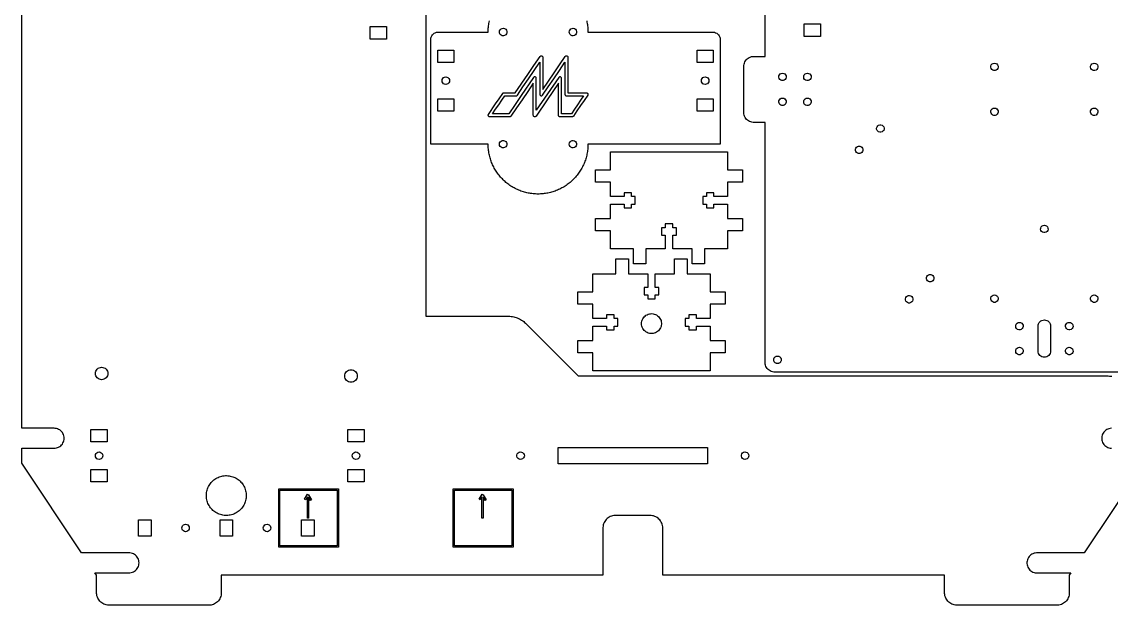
# Model space of a CAD drawing. Extents: x 3 to 1396, y 3 to 487.
# Drawn here: x 3 to 439.8, y 10 to 244.1 of the extents above; entities that cross this region are included whole.
import ezdxf

# ---------------------------------------------------------------- set-up
doc = ezdxf.new("R2010")
doc.units = 0
doc.layers.add('Layer_1', color=7, linetype='CONTINUOUS')

msp = doc.modelspace()

# ---------------------------------------------------------------- linework, layer by layer
at = {"layer": 'Layer_1', "color": 7}
for points in [[(262.962082, 332.161529), (262.962082, 332.159554), (164.962078, 332.159528), (164.962078, 125.956534), (198.211084, 125.956534), (198.709082, 125.931416)], [(292.462091, 207.709527), (292.462091, 226.209527), (292.468018, 226.209527), (292.479081, 226.578527), (292.555083, 227.065527), (292.689082, 227.538528), (292.881078, 227.992528), (293.128079, 228.418528), (293.424074, 228.811528), (293.767087, 229.165528), (294.151078, 229.474528), (294.570094, 229.733529), (295.017077, 229.939528), (295.486074, 230.088527), (295.970085, 230.179527), (296.462083, 230.209527), (300.962088, 230.209527), (300.962088, 326.459528)], [(2.962092, 66.959531), (2.962092, 72.959519), (15.962094, 72.959519), (15.962094, 72.965445), (16.331071, 72.976537), (16.818074, 73.052539), (17.291078, 73.186538), (17.745089, 73.378534), (18.171075, 73.625535), (18.56407, 73.92153), (18.918089, 74.264514), (19.227094, 74.648534), (19.48609, 75.067521), (19.692084, 75.514533), (19.841097, 75.98353), (19.932086, 76.467541), (19.962086, 76.959539), (19.932086, 77.451537), (19.841097, 77.93552), (19.692084, 78.404517), (19.48609, 78.851529), (19.227094, 79.270516), (18.918089, 79.654535), (18.56407, 79.99752), (18.171075, 80.293515), (17.745089, 80.540516), (17.291078, 80.73254), (16.818074, 80.866539), (16.331071, 80.942541), (15.962094, 80.953548), (15.962094, 80.959446), (2.962092, 80.959531), (2.962092, 251.959528)], [(142.712073, 237.159529), (142.712073, 242.159528), (149.212074, 242.159528), (149.212074, 237.159529), (142.712073, 237.159529)], [(166.962074, 194.959529), (166.962074, 236.959529), (167.003081, 237.453528), (167.125086, 237.933529), (167.32408, 238.387529), (167.595098, 238.802528), (167.930068, 239.166527), (168.321087, 239.470528), (168.757092, 239.706528), (169.226089, 239.867527), (169.714079, 239.949527), (169.962068, 239.949527), (169.962068, 239.959518), (189.962084, 239.959529), (189.968096, 240.458529), (189.987078, 240.956527), (190.018083, 241.454528), (190.061082, 241.950528), (190.117084, 242.446528), (190.185082, 242.940527), (190.266083, 243.432528), (190.359084, 243.922527), (190.463083, 244.409527)], [(229.461083, 244.409527), (229.565084, 243.922527), (229.658082, 243.432528), (229.739083, 242.940527), (229.807084, 242.446528), (229.863083, 241.950528), (229.906082, 241.454528), (229.937084, 240.956527), (229.956078, 240.458529), (229.962095, 239.959529), (279.962074, 239.959529), (279.962074, 239.949538), (280.210091, 239.949527), (280.698081, 239.867527), (281.167078, 239.706528), (281.603083, 239.470528), (281.994074, 239.166527), (282.329072, 238.802528), (282.60009, 238.387529), (282.799084, 237.933529), (282.921089, 237.453528), (282.962096, 236.959529), (282.962096, 194.959529), (229.962083, 194.959529), (229.956072, 194.460532), (229.93709, 193.962522), (229.906082, 193.464513), (229.863083, 192.968536), (229.807084, 192.47253), (229.739083, 191.978528), (229.658082, 191.48653), (229.565084, 190.996536), (229.461083, 190.509533), (229.344085, 190.024535), (229.214085, 189.542527), (229.073083, 189.064527), (228.921084, 188.589519), (228.756083, 188.119535), (228.579085, 187.652513), (228.392084, 187.190515), (228.192084, 186.733513), (227.981084, 186.281534), (227.759082, 185.835538), (227.526082, 185.394538), (227.283083, 184.959521), (227.028084, 184.530515), (226.763083, 184.108536), (226.487084, 183.693528), (226.201083, 183.284532), (225.905083, 182.883522), (225.599083, 182.48954), (225.283085, 182.103516), (224.958083, 181.725536), (224.623082, 181.356531), (224.279082, 180.994524), (223.927083, 180.642537), (223.565082, 180.298536), (223.196082, 179.963538), (222.818082, 179.638531), (222.432084, 179.322527), (222.038082, 179.016541), (221.637084, 178.720519), (221.228085, 178.434515), (220.813082, 178.158529), (220.391084, 177.893523), (219.962084, 177.638535), (219.527083, 177.395542), (219.086083, 177.162539), (218.640084, 176.940543), (218.188083, 176.729525), (217.731083, 176.529515), (217.269083, 176.342542), (216.802084, 176.165533), (216.332082, 176.000517), (215.857082, 175.848541), (215.379083, 175.707514), (214.897084, 175.577523), (214.412082, 175.460513), (213.925082, 175.356543), (213.435082, 175.263522), (212.943084, 175.182524), (212.449083, 175.114537), (211.953083, 175.058516), (211.457083, 175.015533), (210.959082, 174.984517), (210.461084, 174.965608), (209.962084, 174.959597), (209.463084, 174.965467), (208.965083, 174.984433), (208.467082, 175.015533), (207.971082, 175.058516), (207.475082, 175.114537), (206.981084, 175.182524), (206.489083, 175.263522), (205.999083, 175.356514), (205.512083, 175.460513), (205.027084, 175.577523), (204.545082, 175.707514), (204.067083, 175.848541), (203.592083, 176.000517), (203.122084, 176.165533), (202.655083, 176.342514), (202.193082, 176.529515), (201.736082, 176.729525), (201.284084, 176.940543), (200.838082, 177.162539), (200.397085, 177.395542), (199.962084, 177.638535), (199.533084, 177.893523), (199.111083, 178.158529), (198.696083, 178.434515), (198.287084, 178.720519), (197.886083, 179.016541), (197.492084, 179.322527), (197.106083, 179.638531), (196.728083, 179.963538), (196.359083, 180.298536), (195.997082, 180.642537), (195.645083, 180.994524), (195.301083, 181.356531), (194.966082, 181.725536), (194.641083, 182.103516), (194.325082, 182.48954), (194.019083, 182.883522), (193.723082, 183.284532), (193.437084, 183.693528), (193.161082, 184.108536), (192.896084, 184.530515), (192.641085, 184.959521), (192.398083, 185.394538), (192.165083, 185.835538), (191.943084, 186.281534), (191.732083, 186.733513), (191.532084, 187.190515), (191.345083, 187.652513), (191.168082, 188.119535), (191.003084, 188.589519), (190.851084, 189.064527), (190.710083, 189.542527), (190.580083, 190.024535), (190.463083, 190.509533), (190.359084, 190.996536), (190.266083, 191.48653), (190.185082, 191.978528), (190.117084, 192.47253), (190.061082, 192.968536), (190.018083, 193.464513), (189.987084, 193.962522), (189.96809, 194.460532), (189.962073, 194.959529), (166.962074, 194.959529)], [(194.462084, 239.959529), (194.543085, 240.446529), (194.778082, 240.880527), (195.142084, 241.215528), (195.594083, 241.41353), (196.086084, 241.454528), (196.565083, 241.333528), (196.978084, 241.063529), (197.281083, 240.673529), (197.442082, 240.206527), (197.442082, 239.712528), (197.281083, 239.245529), (196.978084, 238.855529), (196.565083, 238.585527), (196.086084, 238.464527), (195.594083, 238.505529), (195.142084, 238.703527), (194.778082, 239.038528), (194.543085, 239.472529), (194.462084, 239.959529)], [(222.462084, 239.959529), (222.543082, 240.446529), (222.778083, 240.880527), (223.142085, 241.215528), (223.594083, 241.41353), (224.086084, 241.454528), (224.565083, 241.333528), (224.978084, 241.063529), (225.281084, 240.673529), (225.442083, 240.206527), (225.442083, 239.712528), (225.281084, 239.245529), (224.978084, 238.855529), (224.565083, 238.585527), (224.086084, 238.464527), (223.594083, 238.505529), (223.142085, 238.703527), (222.778083, 239.038528), (222.543082, 239.472529), (222.462084, 239.959529)], [(316.712092, 238.209528), (316.712092, 243.209527), (323.212093, 243.209527), (323.212093, 238.209528), (316.712092, 238.209528)], [(169.712076, 227.709527), (169.712076, 232.709528), (176.212077, 232.709528), (176.212077, 227.709527), (169.712076, 227.709527)], [(273.712082, 227.709527), (273.712082, 232.709528), (280.212094, 232.709528), (280.212094, 227.709527), (273.712082, 227.709527)], [(391.467086, 225.835529), (391.508093, 226.327527), (391.706072, 226.779528), (392.04107, 227.143527), (392.475071, 227.378528), (392.962074, 227.459529), (393.449076, 227.378528), (393.883078, 227.143527), (394.218075, 226.779528), (394.416082, 226.327527), (394.457089, 225.835529), (394.336072, 225.356527), (394.06607, 224.943529), (393.676096, 224.640529), (393.209074, 224.479527), (392.715073, 224.479527), (392.24808, 224.640529), (391.858077, 224.943529), (391.588075, 225.356527), (391.467086, 225.835529)], [(431.467091, 225.835529), (431.508098, 226.327527), (431.706076, 226.779528), (432.041074, 227.143527), (432.475076, 227.378528), (432.962078, 227.459529), (433.449081, 227.378528), (433.883082, 227.143527), (434.21808, 226.779528), (434.416087, 226.327527), (434.457094, 225.835529), (434.336077, 225.356527), (434.066075, 224.943529), (433.676072, 224.640529), (433.209079, 224.479527), (432.715077, 224.479527), (432.248084, 224.640529), (431.858081, 224.943529), (431.588079, 225.356527), (431.467091, 225.835529)], [(306.467087, 221.835528), (306.508094, 222.327529), (306.706072, 222.779528), (307.04107, 223.143527), (307.475072, 223.378528), (307.962074, 223.459528), (308.449077, 223.378528), (308.883078, 223.143527), (309.218076, 222.779528), (309.416083, 222.327529), (309.45709, 221.835528), (309.336073, 221.356527), (309.066071, 220.943528), (308.676096, 220.640529), (308.209075, 220.479527), (307.715073, 220.479527), (307.24808, 220.640529), (306.858077, 220.943528), (306.588075, 221.356527), (306.467087, 221.835528)], [(316.467095, 221.835528), (316.508074, 222.327529), (316.706081, 222.779528), (317.041078, 223.143527), (317.47508, 223.378528), (317.962082, 223.459528), (318.449085, 223.378528), (318.883086, 223.143527), (319.218084, 222.779528), (319.416091, 222.327529), (319.45707, 221.835528), (319.336081, 221.356527), (319.066079, 220.943528), (318.676076, 220.640529), (318.209083, 220.479527), (317.715082, 220.479527), (317.248088, 220.640529), (316.858086, 220.943528), (316.588084, 221.356527), (316.467095, 221.835528)], [(171.462079, 220.459529), (171.53509, 220.923527), (171.748083, 221.341529), (172.080089, 221.673527), (172.498089, 221.886529), (172.96209, 221.959528), (173.426092, 221.886529), (173.844091, 221.673527), (174.176097, 221.341529), (174.38909, 220.923527), (174.462073, 220.459529), (174.38909, 219.995527), (174.176097, 219.577528), (173.844091, 219.245527), (173.426092, 219.032528), (172.96209, 218.959529), (172.498089, 219.032528), (172.080089, 219.245527), (171.748083, 219.577528), (171.53509, 219.995527), (171.462079, 220.459529)], [(275.462097, 220.459529), (275.53508, 220.923527), (275.748073, 221.341529), (276.080079, 221.673527), (276.498078, 221.886529), (276.96208, 221.959528), (277.426081, 221.886529), (277.844081, 221.673527), (278.176087, 221.341529), (278.38908, 220.923527), (278.462091, 220.459529), (278.38908, 219.995527), (278.176087, 219.577528), (277.844081, 219.245527), (277.426081, 219.032528), (276.96208, 218.959529), (276.498078, 219.032528), (276.080079, 219.245527), (275.748073, 219.577528), (275.53508, 219.995527), (275.462097, 220.459529)], [(169.712076, 208.209529), (169.712076, 213.209528), (176.212077, 213.209528), (176.212077, 208.209529), (169.712076, 208.209529)], [(273.712082, 208.209529), (273.712082, 213.209528), (280.212094, 213.209528), (280.212094, 208.209529), (273.712082, 208.209529)], [(306.467087, 211.835529), (306.508094, 212.32753), (306.706072, 212.779528), (307.04107, 213.143527), (307.475072, 213.378528), (307.962074, 213.459528), (308.449077, 213.378528), (308.883078, 213.143527), (309.218076, 212.779528), (309.416083, 212.32753), (309.45709, 211.835529), (309.336073, 211.356527), (309.066071, 210.943529), (308.676096, 210.640529), (308.209075, 210.479527), (307.715073, 210.479527), (307.24808, 210.640529), (306.858077, 210.943529), (306.588075, 211.356527), (306.467087, 211.835529)], [(316.467095, 211.835529), (316.508074, 212.32753), (316.706081, 212.779528), (317.041078, 213.143527), (317.47508, 213.378528), (317.962082, 213.459528), (318.449085, 213.378528), (318.883086, 213.143527), (319.218084, 212.779528), (319.416091, 212.32753), (319.45707, 211.835529), (319.336081, 211.356527), (319.066079, 210.943529), (318.676076, 210.640529), (318.209083, 210.479527), (317.715082, 210.479527), (317.248088, 210.640529), (316.858086, 210.943529), (316.588084, 211.356527), (316.467095, 211.835529)], [(520.962072, 103.459528), (304.96208, 103.459528), (304.461079, 103.491532), (303.967078, 103.585541), (303.490094, 103.740537), (303.035095, 103.954518), (302.611084, 104.223532), (302.224073, 104.543516), (301.880072, 104.90953), (301.585094, 105.316522), (301.343088, 105.756535), (301.158092, 106.223528), (301.033095, 106.709515), (300.970075, 107.20854), (300.970075, 107.45952), (300.962173, 107.45952), (300.962088, 203.709527), (296.462083, 203.709527), (296.462083, 203.717514), (296.21607, 203.717528), (295.727092, 203.777528), (295.249092, 203.897529), (294.790086, 204.07553), (294.356084, 204.308527), (293.954087, 204.593529), (293.590077, 204.924527), (293.270093, 205.298528), (292.998088, 205.709528), (292.778095, 206.150529), (292.615084, 206.614528), (292.509081, 207.095527), (292.464095, 207.586529), (292.468046, 207.709527), (292.462148, 207.709527)], [(391.467086, 207.835528), (391.508093, 208.327529), (391.706072, 208.779528), (392.04107, 209.143527), (392.475071, 209.378527), (392.962074, 209.459528), (393.449076, 209.378527), (393.883078, 209.143527), (394.218075, 208.779528), (394.416082, 208.327529), (394.457089, 207.835528), (394.336072, 207.356529), (394.06607, 206.943528), (393.676096, 206.640529), (393.209074, 206.479527), (392.715073, 206.479527), (392.24808, 206.640529), (391.858077, 206.943528), (391.588075, 207.356529), (391.467086, 207.835528)], [(431.467091, 207.835528), (431.508098, 208.327529), (431.706076, 208.779528), (432.041074, 209.143527), (432.475076, 209.378527), (432.962078, 209.459528), (433.449081, 209.378527), (433.883082, 209.143527), (434.21808, 208.779528), (434.416087, 208.327529), (434.457094, 207.835528), (434.336077, 207.356529), (434.066075, 206.943528), (433.676072, 206.640529), (433.209079, 206.479527), (432.715077, 206.479527), (432.248084, 206.640529), (431.858081, 206.943528), (431.588079, 207.356529), (431.467091, 207.835528)], [(345.723097, 200.967532), (345.723097, 201.436529), (345.868075, 201.883541), (346.144088, 202.262537), (346.524072, 202.539538), (346.970096, 202.684515), (347.439093, 202.684515), (347.886076, 202.539538), (348.265073, 202.262537), (348.542074, 201.883541), (348.68708, 201.436529), (348.68708, 200.967532), (348.542074, 200.521536), (348.265073, 200.141524), (347.886076, 199.865539), (347.439093, 199.720533), (346.970096, 199.720533), (346.524072, 199.865539), (346.144088, 200.141524), (345.868075, 200.521536), (345.723097, 200.967532)], [(194.462084, 194.959529), (194.543085, 195.446531), (194.778082, 195.880533), (195.142084, 196.215531), (195.594083, 196.413538), (196.086084, 196.454516), (196.565083, 196.333528), (196.978084, 196.063526), (197.281083, 195.673523), (197.442082, 195.20653), (197.442082, 194.712528), (197.281083, 194.245535), (196.978084, 193.855532), (196.565083, 193.58553), (196.086084, 193.464513), (195.594083, 193.50552), (195.142084, 193.703527), (194.778082, 194.038525), (194.543085, 194.472526), (194.462084, 194.959529)], [(222.462084, 194.959529), (222.543082, 195.446531), (222.778083, 195.880533), (223.142085, 196.215531), (223.594083, 196.413538), (224.086084, 196.454516), (224.565083, 196.333528), (224.978084, 196.063526), (225.281084, 195.673523), (225.442083, 195.20653), (225.442083, 194.712528), (225.281084, 194.245535), (224.978084, 193.855532), (224.565083, 193.58553), (224.086084, 193.464513), (223.594083, 193.50552), (223.142085, 193.703527), (222.778083, 194.038525), (222.543082, 194.472526), (222.462084, 194.959529)], [(337.23707, 192.482521), (337.23707, 192.951518), (337.382076, 193.397513), (337.659077, 193.777526), (338.038073, 194.053539), (338.485085, 194.198517), (338.954082, 194.198517), (339.400078, 194.053539), (339.78009, 193.777526), (340.056075, 193.397513), (340.201081, 192.951518), (340.201081, 192.482521), (340.056075, 192.035537), (339.78009, 191.656513), (339.400078, 191.37954), (338.954082, 191.234534), (338.485085, 191.234534), (338.038073, 191.37954), (337.659077, 191.656513), (337.382076, 192.035537), (337.23707, 192.482521)], [(232.962083, 160.209535), (232.962083, 165.209525), (238.962082, 165.209525), (238.962082, 170.95952), (244.462083, 170.95952), (244.462083, 169.459537), (247.462082, 169.459537), (247.462082, 170.95952), (248.962082, 170.95952), (248.962082, 173.959543), (247.462082, 173.959514), (247.462082, 175.459525), (244.462083, 175.459525), (244.462083, 173.959514), (238.962082, 173.959514), (238.962082, 179.709538), (232.962083, 179.709538), (232.962083, 184.709528), (238.962082, 184.709528), (238.962082, 191.959535), (285.988083, 191.959535), (285.988083, 184.709528), (291.988071, 184.709528), (291.988071, 179.709538), (285.988083, 179.709538), (285.988083, 173.959514), (280.48808, 173.959514), (280.48808, 175.459525), (277.488086, 175.459525), (277.488086, 173.959514), (275.988074, 173.959514), (275.988074, 170.95952), (277.488086, 170.95952), (277.488086, 169.459537), (280.48808, 169.459537), (280.48808, 170.95952), (285.988083, 170.95952), (285.988083, 165.209525), (291.988071, 165.209525), (291.988071, 160.209535), (285.988083, 160.209535), (285.988083, 152.959528), (276.732097, 152.959528), (276.732097, 146.95954), (271.732084, 146.95954), (271.732084, 152.959528), (263.975082, 152.959528), (263.975082, 158.459531), (265.475082, 158.459531), (265.475082, 161.459525), (263.975082, 161.459525), (263.975082, 162.959536), (260.975083, 162.959536), (260.975083, 161.459525), (259.475083, 161.459525), (259.475083, 158.459531), (260.975083, 158.459531), (260.975083, 152.959528), (253.219083, 152.959528), (253.219083, 146.95954), (248.219084, 146.95954), (248.219084, 152.959528), (238.962082, 152.959528), (238.962082, 160.209535), (232.962083, 160.209535)], [(411.467074, 160.835532), (411.508081, 161.32753), (411.706088, 161.779537), (412.041086, 162.143519), (412.475087, 162.378525), (412.96209, 162.459523), (413.449093, 162.378525), (413.883094, 162.143519), (414.218092, 161.779537), (414.416071, 161.32753), (414.457078, 160.835532), (414.336089, 160.356516), (414.066087, 159.94354), (413.676084, 159.640518), (413.209091, 159.479539), (412.715089, 159.479539), (412.248096, 159.640518), (411.858093, 159.94354), (411.588091, 160.356516), (411.467074, 160.835532)], [(225.936082, 111.20952), (225.936082, 116.209538), (231.936084, 116.209538), (231.936084, 121.959534), (237.436084, 121.959534), (237.436084, 120.459523), (240.436084, 120.459523), (240.436084, 121.959534), (241.936084, 121.959534), (241.936084, 124.959528), (240.436084, 124.959528), (240.436084, 126.459539), (237.436084, 126.459539), (237.436084, 124.959528), (231.936084, 124.959528), (231.936084, 130.709523), (225.936082, 130.709523), (225.936082, 135.709513), (231.936084, 135.709513), (231.936084, 142.95952), (241.192084, 142.95952), (241.192084, 148.959536), (246.192082, 148.959536), (246.192082, 142.95952), (253.949084, 142.95952), (253.949084, 137.459517), (252.449084, 137.459517), (252.449084, 134.459523), (253.949084, 134.459523), (253.949084, 132.95954), (256.949084, 132.95954), (256.949084, 134.459523), (258.449084, 134.459523), (258.449084, 137.459517), (256.949084, 137.459517), (256.949084, 142.95952), (264.705084, 142.95952), (264.705084, 148.959536), (269.705082, 148.959536), (269.705082, 142.95952), (278.962076, 142.95952), (278.962076, 135.709513), (284.962092, 135.709513), (284.962092, 130.709523), (278.962076, 130.709523), (278.962076, 124.959528), (273.462084, 124.959528), (273.462084, 126.459539), (270.462084, 126.459539), (270.462084, 124.959528), (268.962084, 124.959528), (268.962084, 121.959534), (270.462084, 121.959534), (270.462084, 120.459523), (273.462084, 120.459523), (273.462084, 121.959534), (278.962076, 121.959534), (278.962076, 116.209538), (284.962092, 116.209538), (284.962092, 111.20952), (278.962076, 111.20952), (278.962076, 103.959513), (231.936084, 103.959513), (231.936084, 111.20952), (225.936082, 111.20952)], [(365.723085, 140.967539), (365.723085, 141.436536), (365.868091, 141.883519), (366.144076, 142.262516), (366.524088, 142.539517), (366.970084, 142.684523), (367.439081, 142.684523), (367.886093, 142.539517), (368.265089, 142.262516), (368.54209, 141.883519), (368.687096, 141.436536), (368.687096, 140.967539), (368.54209, 140.521515), (368.265089, 140.141531), (367.886093, 139.865518), (367.439081, 139.72054), (366.970084, 139.72054), (366.524088, 139.865518), (366.144076, 140.141531), (365.868091, 140.521515), (365.723085, 140.967539)], [(357.237086, 132.482528), (357.237086, 132.951525), (357.382092, 133.397521), (357.659093, 133.777533), (358.03809, 134.053518), (358.485073, 134.198524), (358.95407, 134.198524), (359.400094, 134.053518), (359.780078, 133.777533), (360.056091, 133.397521), (360.201097, 132.951525), (360.201097, 132.482528), (360.056091, 132.035516), (359.780078, 131.65652), (359.400094, 131.379519), (358.95407, 131.234513), (358.485073, 131.234513), (358.03809, 131.379519), (357.659093, 131.65652), (357.382092, 132.035516), (357.237086, 132.482528)], [(391.467086, 132.835531), (391.508093, 133.327529), (391.706072, 133.779537), (392.04107, 134.143519), (392.475071, 134.378525), (392.962074, 134.459523), (393.449076, 134.378525), (393.883078, 134.143519), (394.218075, 133.779537), (394.416082, 133.327529), (394.457089, 132.835531), (394.336072, 132.356516), (394.06607, 131.94354), (393.676096, 131.640518), (393.209074, 131.479538), (392.715073, 131.479538), (392.24808, 131.640518), (391.858077, 131.94354), (391.588075, 132.356516), (391.467086, 132.835531)], [(431.467091, 132.835531), (431.508098, 133.327529), (431.706076, 133.779537), (432.041074, 134.143519), (432.475076, 134.378525), (432.962078, 134.459523), (433.449081, 134.378525), (433.883082, 134.143519), (434.21808, 133.779537), (434.416087, 133.327529), (434.457094, 132.835531), (434.336077, 132.356516), (434.066075, 131.94354), (433.676072, 131.640518), (433.209079, 131.479538), (432.715077, 131.479538), (432.248084, 131.640518), (431.858081, 131.94354), (431.588079, 132.356516), (431.467091, 132.835531)], [(251.449084, 122.959532), (251.479084, 123.45153), (251.570084, 123.935513), (251.719083, 124.404538), (251.925082, 124.851521), (252.184083, 125.270537), (252.493083, 125.654528), (252.847083, 125.997513), (253.240083, 126.293536), (253.666083, 126.540537), (254.120083, 126.732532), (254.593084, 126.866531), (255.080084, 126.942534), (255.572082, 126.957492), (256.063084, 126.912534), (256.544084, 126.806531), (257.008082, 126.643519), (257.449083, 126.423527), (257.860083, 126.151521), (258.234084, 125.831538), (258.565083, 125.467528), (258.850082, 125.06553), (259.083085, 124.631529), (259.261082, 124.172523), (259.381083, 123.694523), (259.441084, 123.205517), (259.441084, 122.713519), (259.381083, 122.22454), (259.261082, 121.746512), (259.083085, 121.287534), (258.850082, 120.853533), (258.565083, 120.451536), (258.234084, 120.087525), (257.860083, 119.767514), (257.449083, 119.495536), (257.008082, 119.275516), (256.544084, 119.112532), (256.063084, 119.00653), (255.572082, 118.961515), (255.080084, 118.976473), (254.593084, 119.052532), (254.120083, 119.186531), (253.666083, 119.378527), (253.240083, 119.625528), (252.847083, 119.921522), (252.493083, 120.264535), (252.184083, 120.648527), (251.925082, 121.067514), (251.719083, 121.514526), (251.570084, 121.983523), (251.479084, 122.467534), (251.449084, 122.959532)], [(198.709082, 125.931529), (199.205082, 125.881519), (199.698082, 125.807521), (200.187083, 125.708517), (200.670084, 125.585525), (201.147085, 125.438543), (201.615082, 125.268533), (202.075085, 125.074533), (202.524083, 124.85852), (202.962084, 124.619535), (203.387082, 124.359523), (203.799084, 124.078515), (204.197083, 123.777525), (204.579085, 123.457513), (204.944083, 123.118536), (226.103084, 101.959517), (437.962096, 101.959517), (437.962096, 101.956695)], [(401.467094, 121.835525), (401.508073, 122.327523), (401.70608, 122.77953), (402.041078, 123.143541), (402.475079, 123.378519), (402.962082, 123.459517), (403.449084, 123.378519), (403.883086, 123.143541), (404.218084, 122.77953), (404.416091, 122.327523), (404.457098, 121.835525), (404.336081, 121.356538), (404.066079, 120.943534), (403.676076, 120.64054), (403.209083, 120.479532), (402.715081, 120.479532), (402.248088, 120.64054), (401.858085, 120.943534), (401.588083, 121.356538), (401.467094, 121.835525)], [(410.462081, 111.959525), (410.462081, 121.959534), (410.510087, 122.447524), (410.652073, 122.916521), (410.883072, 123.348519), (411.194081, 123.727515), (411.573077, 124.038524), (412.005074, 124.269523), (412.474071, 124.411537), (412.96209, 124.459515), (413.45008, 124.411537), (413.919077, 124.269523), (414.351075, 124.038524), (414.730071, 123.727515), (415.04108, 123.348519), (415.272079, 122.916521), (415.414093, 122.447524), (415.462071, 121.959534), (415.462071, 111.959525), (415.414093, 111.471535), (415.272079, 111.002538), (415.04108, 110.570541), (414.730071, 110.191516), (414.351075, 109.880535), (413.919077, 109.649537), (413.45008, 109.507522), (412.96209, 109.459516), (412.474071, 109.507522), (412.005074, 109.649537), (411.573077, 109.880535), (411.194081, 110.191516), (410.883072, 110.570541), (410.652073, 111.002538), (410.510087, 111.471535), (410.462081, 111.959525)], [(421.467082, 121.835525), (421.508089, 122.327523), (421.706096, 122.77953), (422.041094, 123.143541), (422.475096, 123.378519), (422.96207, 123.459517), (423.449073, 123.378519), (423.883074, 123.143541), (424.218072, 122.77953), (424.416079, 122.327523), (424.457086, 121.835525), (424.336097, 121.356538), (424.066095, 120.943534), (423.676092, 120.64054), (423.209071, 120.479532), (422.715097, 120.479532), (422.248076, 120.64054), (421.858073, 120.943534), (421.588071, 121.356538), (421.467082, 121.835525)], [(304.465087, 108.365538), (304.465087, 108.553527), (304.489076, 108.740527), (304.535078, 108.92352), (304.605097, 109.098526), (304.696086, 109.263513), (304.806096, 109.415518), (304.935072, 109.552537), (305.080077, 109.673525), (305.239081, 109.773517), (305.41008, 109.854515), (305.589093, 109.912539), (305.77409, 109.947535), (305.962078, 109.959671)], [(305.962078, 109.959529), (306.150095, 109.947394)], [(306.150095, 109.947535), (306.335091, 109.912539), (306.514077, 109.854515), (306.685075, 109.773517), (306.844079, 109.673525), (306.989085, 109.552537), (307.118089, 109.415518), (307.228071, 109.263513), (307.319087, 109.098526), (307.389078, 108.92352), (307.435081, 108.740527), (307.45907, 108.553527), (307.45907, 108.365538), (307.435081, 108.178538), (307.389078, 107.995517), (307.319087, 107.820539), (307.228071, 107.655524), (307.118089, 107.503519), (306.989085, 107.366528), (306.844079, 107.245539), (306.685075, 107.14552), (306.514077, 107.064522), (306.335091, 107.006525), (306.150095, 106.97153), (305.962078, 106.959677)], [(401.467094, 111.835517), (401.508073, 112.327515), (401.70608, 112.779522), (402.041078, 113.143532), (402.475079, 113.378539), (402.962082, 113.459537), (403.449084, 113.378539), (403.883086, 113.143532), (404.218084, 112.779522), (404.416091, 112.327515), (404.457098, 111.835517), (404.336081, 111.356529), (404.066079, 110.943525), (403.676076, 110.640532), (403.209083, 110.479524), (402.715081, 110.479524), (402.248088, 110.640532), (401.858085, 110.943525), (401.588083, 111.356529), (401.467094, 111.835517)], [(421.467082, 111.835517), (421.508089, 112.327515), (421.706096, 112.779522), (422.041094, 113.143532), (422.475096, 113.378539), (422.96207, 113.459537), (423.449073, 113.378539), (423.883074, 113.143532), (424.218072, 112.779522), (424.416079, 112.327515), (424.457086, 111.835517), (424.336097, 111.356529), (424.066095, 110.943525), (423.676092, 110.640532), (423.209071, 110.479524), (422.715097, 110.479524), (422.248076, 110.640532), (421.858073, 110.943525), (421.588071, 111.356529), (421.467082, 111.835517)], [(32.462075, 102.959515), (32.510081, 103.447534), (32.652095, 103.916531), (32.883094, 104.348528), (33.194075, 104.727525), (33.573071, 105.038533), (34.005068, 105.269532), (34.474094, 105.411518), (34.962084, 105.459524), (35.450074, 105.411518), (35.919071, 105.269532), (36.351069, 105.038533), (36.730093, 104.727525), (37.041074, 104.348528), (37.272073, 103.916531), (37.414087, 103.447534), (37.462093, 102.959515), (37.414087, 102.471525), (37.272073, 102.002528), (37.041074, 101.57053), (36.730093, 101.191534), (36.351069, 100.880525), (35.919071, 100.649526), (35.450074, 100.50754), (34.962084, 100.459534), (34.474094, 100.50754), (34.005068, 100.649526), (33.573071, 100.880525), (33.194075, 101.191534), (32.883094, 101.57053), (32.652095, 102.002528), (32.510081, 102.471525), (32.462075, 102.959515)], [(305.77409, 106.97153), (305.589093, 107.006525), (305.41008, 107.064522), (305.239081, 107.14552), (305.080077, 107.245539), (304.935072, 107.366528), (304.806096, 107.503519), (304.696086, 107.655524), (304.605097, 107.820539), (304.535078, 107.995517), (304.489076, 108.178538), (304.465087, 108.365538)], [(305.962078, 106.959535), (305.77409, 106.971389)], [(132.462072, 101.959517), (132.510078, 102.447536), (132.652093, 102.916533), (132.883092, 103.34853), (133.194072, 103.727527), (133.573068, 104.038535), (134.005094, 104.269534), (134.474091, 104.41152), (134.962082, 104.459526), (135.450072, 104.41152), (135.919069, 104.269534), (136.351095, 104.038535), (136.730091, 103.727527), (137.041072, 103.34853), (137.27207, 102.916533), (137.414085, 102.447536), (137.462091, 101.959517), (137.414085, 101.471527), (137.27207, 101.00253), (137.041072, 100.570532), (136.730091, 100.191536), (136.351095, 99.880527), (135.919069, 99.649528), (135.450072, 99.507542), (134.962082, 99.459536), (134.474091, 99.507542), (134.005094, 99.649528), (133.573068, 99.880527), (133.194072, 100.191536), (132.883092, 100.570532), (132.652093, 101.00253), (132.510078, 101.471527), (132.462072, 101.959517)], [(437.962096, 101.957513), (438.087093, 101.957513)], [(438.087093, 101.958529), (438.585074, 101.946394)], [(438.585074, 101.946535), (439.083083, 101.917523), (439.580076, 101.872536), (440.074078, 101.810532)], [(30.712071, 75.459528), (30.712071, 80.459518), (37.212072, 80.459518), (37.212072, 75.459528), (30.712071, 75.459528)], [(133.712091, 75.459528), (133.712091, 80.459518), (140.212092, 80.459518), (140.212092, 75.459528), (133.712091, 75.459528)], [(439.839072, 80.957471), (439.34809, 80.912541), (438.86707, 80.806538), (438.403097, 80.643527), (437.962096, 80.423535), (437.551096, 80.151529), (437.177095, 79.831517), (436.846077, 79.467535), (436.561089, 79.065538), (436.328086, 78.631536), (436.150089, 78.17253), (436.030088, 77.69453), (435.970087, 77.205524), (435.970087, 76.713526), (436.030088, 76.224519), (436.150089, 75.74652), (436.328086, 75.287513), (436.561089, 74.85354), (436.846077, 74.451515), (437.177095, 74.087533), (437.551096, 73.767521), (437.962096, 73.495515), (438.403097, 73.275523), (438.86707, 73.11254), (439.34809, 73.006537), (439.839072, 72.961523)], [(32.462075, 69.959525), (32.535086, 70.423526), (32.748079, 70.841526), (33.080085, 71.173532), (33.498084, 71.386525), (33.962086, 71.459536), (34.426088, 71.386525), (34.844087, 71.173532), (35.176093, 70.841526), (35.389086, 70.423526), (35.462069, 69.959525), (35.389086, 69.495523), (35.176093, 69.077524), (34.844087, 68.745518), (34.426088, 68.532525), (33.962086, 68.459542), (33.498084, 68.532525), (33.080085, 68.745518), (32.748079, 69.077524), (32.535086, 69.495523), (32.462075, 69.959525)], [(135.462095, 69.959525), (135.535077, 70.423526), (135.74807, 70.841526), (136.080077, 71.173532), (136.498076, 71.386525), (136.962078, 71.459536), (137.426079, 71.386525), (137.844078, 71.173532), (138.176085, 70.841526), (138.389078, 70.423526), (138.462089, 69.959525), (138.389078, 69.495523), (138.176085, 69.077524), (137.844078, 68.745518), (137.426079, 68.532525), (136.962078, 68.459542), (136.498076, 68.532525), (136.080077, 68.745518), (135.74807, 69.077524), (135.535077, 69.495523), (135.462095, 69.959525)], [(201.482082, 69.712524), (201.482082, 70.206526), (201.643084, 70.673519), (201.946084, 71.063522), (202.359082, 71.333524), (202.838084, 71.454541), (203.330082, 71.413534), (203.782083, 71.215527), (204.146082, 70.880529), (204.381083, 70.446527), (204.462084, 69.959525), (204.381083, 69.472522), (204.146082, 69.038521), (203.782083, 68.703523), (203.330082, 68.505516), (202.838084, 68.464537), (202.359082, 68.585526), (201.946084, 68.855528), (201.643084, 69.245531), (201.482082, 69.712524)], [(217.962082, 66.709538), (217.962082, 73.209539), (277.962078, 73.209539), (277.962078, 66.709538), (217.962082, 66.709538)], [(291.482074, 69.712524), (291.482074, 70.206526), (291.643082, 70.673519), (291.946076, 71.063522), (292.35908, 71.333524), (292.838096, 71.454541), (293.330094, 71.413534), (293.782073, 71.215527), (294.146083, 70.880529), (294.381089, 70.446527), (294.462087, 69.959525), (294.381089, 69.472522), (294.146083, 69.038521), (293.782073, 68.703523), (293.330094, 68.505516), (292.838096, 68.464537), (292.35908, 68.585526), (291.946076, 68.855528), (291.643082, 69.245531), (291.482074, 69.712524)], [(37.837082, 9.961536), (37.340088, 9.998535), (36.849078, 10.084528), (36.370091, 10.219515), (35.906089, 10.40152), (35.462069, 10.629527), (35.043082, 10.899529), (34.654095, 11.21051), (34.297084, 11.558518), (33.976084, 11.940534), (33.696092, 12.352522), (33.457078, 12.790531), (33.264094, 13.249509), (33.117084, 13.725533), (33.018081, 14.214512), (32.968071, 14.710517), (32.968071, 14.959522), (32.962144, 14.959522), (32.962088, 21.959536), (32.295084, 22.959534), (45.96209, 22.959534), (45.96209, 22.965461), (46.331096, 22.976524), (46.81807, 23.052526), (47.291075, 23.186525), (47.745086, 23.378521), (48.171072, 23.625522), (48.564094, 23.921517), (48.918086, 24.26453), (49.227091, 24.648521), (49.486086, 25.067537), (49.69208, 25.51452), (49.841094, 25.983517), (49.932082, 26.467528), (49.962082, 26.959526), (49.932082, 27.451524), (49.841094, 27.935535), (49.69208, 28.404532), (49.486086, 28.851516), (49.227091, 29.270531), (48.918086, 29.654523), (48.564094, 29.997535), (48.171072, 30.29353), (47.745086, 30.540531), (47.291075, 30.732527), (46.81807, 30.866526), (46.331096, 30.942528), (45.96209, 30.953535), (45.96209, 30.959462), (26.962072, 30.959518), (2.962092, 66.959531)], [(452.962095, 66.959531), (428.962086, 30.959518), (409.962096, 30.959518), (409.962096, 30.953591), (409.839075, 30.957486), (409.348093, 30.912528), (408.867074, 30.806525), (408.403072, 30.643542), (407.962072, 30.423522), (407.551072, 30.151516), (407.177071, 29.831532), (406.84608, 29.467522), (406.561092, 29.065525), (406.32809, 28.631523), (406.150092, 28.172517), (406.030091, 27.694517), (405.970091, 27.205539), (405.970091, 26.713513), (406.030091, 26.224535), (406.150092, 25.746535), (406.32809, 25.287529), (406.561092, 24.853527), (406.84608, 24.45153), (407.177071, 24.08752), (407.551072, 23.767536), (407.962072, 23.495531), (408.403072, 23.275538), (408.867074, 23.112527), (409.348093, 23.006524), (409.839075, 22.961538), (409.962096, 22.965489), (409.962096, 22.959591), (423.629074, 22.959534), (422.96207, 21.959536), (422.96207, 14.959522), (422.936952, 14.461513)], [(30.712071, 59.459532), (30.712071, 64.459522), (37.212072, 64.459522), (37.212072, 59.459532), (30.712071, 59.459532)], [(76.966092, 53.710524), (76.966092, 54.208533), (76.99708, 54.704539), (77.059084, 55.198541), (77.151089, 55.687519), (77.273094, 56.169526), (77.426086, 56.643518), (77.607075, 57.106532), (77.817077, 57.558539), (78.055075, 57.995532), (78.319094, 58.416523), (78.609077, 58.82154), (78.923078, 59.206519), (79.261095, 59.572533), (79.62107, 59.915518), (80.002098, 60.236518), (80.402091, 60.532512), (80.819075, 60.80353), (81.253076, 61.04754), (81.701076, 61.26454), (82.16107, 61.453516), (82.632098, 61.61252), (83.11309, 61.74254), (83.600092, 61.842531), (84.093078, 61.912523), (84.589084, 61.950538), (85.086077, 61.95844), (85.583099, 61.935383)], [(85.58307, 61.935524), (86.078088, 61.881535), (86.568082, 61.796529), (87.053081, 61.681524), (87.529077, 61.536518), (87.995083, 61.362528), (88.449094, 61.159525), (88.890094, 60.928527), (89.31608, 60.671535), (89.724089, 60.387535), (90.11508, 60.07853), (90.485073, 59.746523), (90.834069, 59.392532), (91.16108, 59.016527), (91.463086, 58.621529), (91.741075, 58.208525), (91.992083, 57.778531), (92.215095, 57.334539), (92.41107, 56.876521), (92.578089, 56.407524), (92.716068, 55.929524), (92.823086, 55.443538), (92.900077, 54.952527), (92.947095, 54.456522), (92.962053, 53.959529), (92.947123, 53.462535), (92.900077, 52.96653), (92.823086, 52.475519), (92.716068, 51.989533), (92.578089, 51.511533), (92.41107, 51.042536), (92.215095, 50.584518), (91.992083, 50.140526), (91.741075, 49.710532), (91.463086, 49.297528), (91.16108, 48.90253), (90.834069, 48.526525), (90.485073, 48.172534), (90.11508, 47.840527), (89.724089, 47.531522), (89.31608, 47.247522), (88.890094, 46.990531), (88.449094, 46.759532), (87.995083, 46.556529), (87.529077, 46.382539), (87.053081, 46.237533), (86.568082, 46.122528), (86.078088, 46.037523), (85.58307, 45.983533), (85.086077, 45.960391)], [(133.712091, 59.459532), (133.712091, 64.459522), (140.212092, 64.459522), (140.212092, 59.459532), (133.712091, 59.459532)], [(85.086077, 45.960532), (84.589084, 45.968435), (84.093078, 46.006535), (83.600092, 46.076526), (83.11309, 46.176517), (82.63207, 46.306537), (82.16107, 46.465513), (81.701076, 46.654517), (81.253076, 46.871517), (80.819075, 47.115527), (80.402091, 47.386517), (80.002098, 47.682539), (79.62107, 48.003539), (79.261095, 48.346524), (78.923078, 48.712538), (78.609077, 49.097517), (78.319094, 49.502534), (78.055075, 49.923525), (77.817077, 50.360518), (77.607075, 50.812525), (77.426086, 51.275539), (77.273094, 51.749531), (77.151089, 52.231538), (77.059084, 52.720517), (76.99708, 53.214518), (76.966092, 53.710524)], [(49.795091, 37.70954), (49.795091, 44.209513), (54.795081, 44.209513), (54.795081, 37.70954), (49.795091, 37.70954)], [(82.462088, 37.70954), (82.462088, 44.209513), (87.462078, 44.209513), (87.462078, 37.70954), (82.462088, 37.70954)], [(377.837079, 9.961536), (377.340086, 9.998535), (376.849076, 10.084528), (376.370088, 10.219515), (375.906086, 10.40152), (375.462094, 10.629527), (375.043079, 10.899529), (374.654092, 11.21051), (374.297081, 11.558518), (373.976082, 11.940534), (373.696089, 12.352522), (373.457075, 12.790531), (373.264091, 13.249509), (373.117082, 13.725533), (373.018078, 14.214512), (372.968097, 14.710517), (372.968097, 14.959522), (372.96217, 14.959522), (372.962085, 21.959536), (259.962083, 21.959536), (259.962083, 40.959526), (259.937078, 41.457536), (259.863085, 41.950521), (259.740084, 42.433517), (259.569083, 42.901526), (259.353084, 43.350513), (259.093084, 43.776527), (258.792083, 44.173529), (258.453083, 44.538527), (258.079082, 44.86853), (257.675084, 45.159529), (257.243083, 45.408534), (256.789084, 45.61354), (256.316082, 45.772516), (255.830084, 45.883542), (255.336082, 45.945518), (254.962084, 45.954549), (254.962084, 45.959601), (240.962084, 45.959516), (240.962084, 45.954436), (240.837082, 45.957625), (240.340083, 45.920513), (239.849084, 45.83452), (239.370083, 45.699533), (238.906084, 45.517528), (238.462083, 45.289521), (238.043082, 45.019519), (237.654084, 44.708538), (237.297084, 44.36053), (236.976082, 43.978542), (236.696083, 43.566526), (236.457084, 43.128517), (236.264083, 42.669539), (236.117085, 42.193515), (236.018084, 41.704537), (235.968083, 41.208531), (235.968083, 40.959526), (235.962071, 40.959526), (235.962083, 21.959536), (82.962073, 21.959536), (82.962073, 14.959522), (82.936955, 14.461513)], [(115.129084, 37.70954), (115.129084, 44.209513), (120.129074, 44.209513), (120.129074, 37.70954), (115.129084, 37.70954)], [(67.129096, 40.959526), (67.202078, 41.423528), (67.415071, 41.841527), (67.747078, 42.173533), (68.165077, 42.386527), (68.629078, 42.459537), (69.09308, 42.386527), (69.511079, 42.173533), (69.843086, 41.841527), (70.056079, 41.423528), (70.12909, 40.959526), (70.056079, 40.495525), (69.843086, 40.077525), (69.511079, 39.745519), (69.09308, 39.532526), (68.629078, 39.459515), (68.165077, 39.532526), (67.747078, 39.745519), (67.415071, 40.077525), (67.202078, 40.495525), (67.129096, 40.959526)], [(99.796092, 40.959526), (99.869075, 41.423528), (100.082096, 41.841527), (100.414074, 42.173533), (100.832073, 42.386527), (101.296075, 42.459537), (101.760076, 42.386527), (102.178076, 42.173533), (102.510082, 41.841527), (102.723075, 41.423528), (102.796086, 40.959526), (102.723075, 40.495525), (102.510082, 40.077525), (102.178076, 39.745519), (101.760076, 39.532526), (101.296075, 39.459515), (100.832073, 39.532526), (100.414074, 39.745519), (100.082096, 40.077525), (99.869075, 40.495525), (99.796092, 40.959526)], [(82.937096, 14.461513), (82.863069, 13.968527), (82.740077, 13.485532), (82.569078, 13.017523), (82.353094, 12.568535), (82.093082, 12.142521), (81.792092, 11.745519), (81.453087, 11.380521), (81.079086, 11.050518), (80.675085, 10.759519), (80.243087, 10.510514), (79.789076, 10.305508), (79.316072, 10.146532), (78.830085, 10.035534), (78.336084, 9.97353), (77.962083, 9.964499), (77.962083, 9.959447), (37.962078, 9.959532), (37.962078, 9.964612), (37.837082, 9.961423)], [(422.937093, 14.461513), (422.863095, 13.968527), (422.740074, 13.485532), (422.569076, 13.017523), (422.353091, 12.568535), (422.09308, 12.142521), (421.79209, 11.745519), (421.453084, 11.380521), (421.079083, 11.050518), (420.675082, 10.759519), (420.243085, 10.510514), (419.789074, 10.305508), (419.316098, 10.146532), (418.830083, 10.035534), (418.336081, 9.97353), (417.96208, 9.964499), (417.96208, 9.959447), (377.962075, 9.959532), (377.962075, 9.964612), (377.837079, 9.961423)]]:
    msp.add_lwpolyline(points, dxfattribs=at)
at = {"layer": 'Layer_1', "color": 1}
for points in [[(189.962084, 206.603527), (189.994083, 206.765528), (190.068084, 206.915529), (192.924083, 211.111527), (194.352082, 213.209528), (195.780084, 215.309529), (195.878083, 215.421529), (196.000082, 215.50553), (196.138083, 215.557529), (196.286083, 215.577539), (198.566083, 215.577527), (199.706083, 215.579503), (200.846083, 215.579528), (205.802083, 222.863529), (208.280085, 226.505527), (210.758083, 230.147529), (210.892082, 230.289529), (211.060084, 230.379527), (211.250084, 230.413529), (211.444084, 230.387536), (211.620083, 230.301529), (211.756083, 230.165529), (211.844083, 229.997528), (211.876084, 229.803528), (211.876084, 216.955528), (216.364083, 223.551527), (218.606082, 226.849528), (220.850085, 230.147529), (220.986085, 230.289529), (221.154083, 230.379527), (221.342083, 230.413529), (221.536082, 230.387536), (221.712084, 230.301529), (221.850083, 230.165529), (221.938082, 229.997528), (221.968083, 229.803528), (221.968083, 215.579528), (229.350085, 215.579528), (229.516082, 215.557543), (229.666083, 215.491528), (229.794082, 215.389528), (229.890083, 215.255529), (229.948082, 215.097529), (229.962081, 214.935528), (229.930082, 214.773527), (229.856084, 214.625527), (228.428084, 212.525528), (227.000082, 210.427528), (225.572083, 208.329527), (224.144084, 206.229529), (224.044084, 206.117529), (223.924083, 206.033528), (223.786082, 205.981529), (223.638085, 205.963523), (222.416082, 205.961553), (221.196083, 205.961528), (219.974084, 205.959552), (218.754082, 205.959529), (218.634084, 205.971524), (218.520083, 206.005529), (218.414084, 206.061527), (218.322082, 206.137527), (218.244084, 206.231527), (218.188083, 206.337527), (218.154083, 206.451527), (218.142089, 206.571528), (218.142083, 219.417527), (215.898084, 216.119529), (213.654084, 212.823529), (209.166085, 206.227528), (209.066085, 206.113527), (208.944083, 206.029529), (208.806082, 205.97753), (208.660083, 205.959524), (208.614083, 205.961505), (208.570082, 205.965535), (208.524083, 205.975517), (208.480084, 205.987523), (208.304082, 206.073527), (208.168082, 206.207529), (208.080082, 206.377529), (208.048084, 206.571528), (208.048084, 219.417527), (205.804084, 216.119529), (203.560085, 212.823529), (201.318083, 209.525529), (199.074083, 206.227528), (198.974083, 206.115528), (198.854083, 206.031527), (198.716084, 205.97753), (198.568084, 205.959524), (190.574083, 205.959529), (190.408083, 205.981514), (190.258085, 206.047529), (190.130083, 206.149527), (190.034082, 206.285527), (189.976083, 206.441528), (189.962084, 206.603527)], [(191.730082, 207.181529), (192.950084, 208.975528), (194.170083, 210.767529), (195.390084, 212.561528), (196.610083, 214.353529), (197.750083, 214.355505), (200.032084, 214.355528), (201.172084, 214.357503), (201.320084, 214.375534), (201.458082, 214.427528), (201.578083, 214.511529), (201.676082, 214.625527), (203.920084, 217.923528), (206.164084, 221.219528), (210.652083, 227.815529), (210.652083, 214.967529), (210.682084, 214.775528), (210.772084, 214.605529), (210.908084, 214.471529), (211.084084, 214.383527), (211.278083, 214.357534), (211.466083, 214.391528), (211.634084, 214.481529), (211.770084, 214.625527), (214.014084, 217.923528), (216.258084, 221.219528), (218.502083, 224.517529), (220.744085, 227.815529), (220.744085, 214.969527), (220.756079, 214.849529), (220.792082, 214.735529), (220.848084, 214.629529), (220.924083, 214.535529), (221.018083, 214.459529), (221.122085, 214.403528), (221.236083, 214.369529), (221.356084, 214.357534), (228.194083, 214.357529), (226.974084, 212.563527), (225.754082, 210.771528), (224.534084, 208.977529), (223.314082, 207.185528), (222.326084, 207.185528), (221.340085, 207.183553), (219.366084, 207.183527), (219.366084, 221.405529), (219.334083, 221.599529), (219.246083, 221.769528), (219.110083, 221.903527), (218.934084, 221.989529), (218.740084, 222.015521), (218.550084, 221.981528), (218.382082, 221.891527), (218.248083, 221.749527), (213.760084, 215.153528), (209.272084, 208.557529), (209.272084, 221.405529), (209.240083, 221.599529), (209.152084, 221.769528), (209.016084, 221.903527), (208.840084, 221.989529), (208.646085, 222.017525), (208.458082, 221.981528), (208.288083, 221.891527), (208.154084, 221.749527), (203.198084, 214.465527), (200.720082, 210.823528), (198.244082, 207.181529), (191.730082, 207.181529)], [(105.962083, 33.309526), (105.962083, 56.609539), (129.962092, 56.609539), (129.962092, 33.309526), (105.962083, 33.309526)], [(106.462068, 33.809539), (106.462068, 56.109526), (129.462078, 56.109526), (129.462078, 33.809539), (106.462068, 33.809539)], [(116.364089, 52.511531), (117.529074, 54.529533), (117.962087, 54.27954), (119.127072, 52.261539), (118.694087, 52.011518), (117.962087, 53.279514), (117.962087, 44.959518), (117.462074, 44.959518), (117.462074, 53.413513), (116.797074, 52.261539), (116.364089, 52.511531)], [(175.962084, 33.309526), (175.962084, 56.609539), (199.962084, 56.609539), (199.962084, 33.309526), (175.962084, 33.309526)], [(176.462097, 33.809539), (176.462097, 56.109526), (199.462082, 56.109526), (199.462082, 33.809539), (176.462097, 33.809539)], [(186.364084, 52.511531), (187.529083, 54.529533), (187.962083, 54.27954), (189.127085, 52.261539), (188.694083, 52.011518), (187.962083, 53.279514), (187.962083, 44.959518), (187.462084, 44.959518), (187.462084, 53.413513), (186.797084, 52.261539), (186.364084, 52.511531)]]:
    msp.add_lwpolyline(points, dxfattribs=at)

doc.saveas('drawing.dxf')
